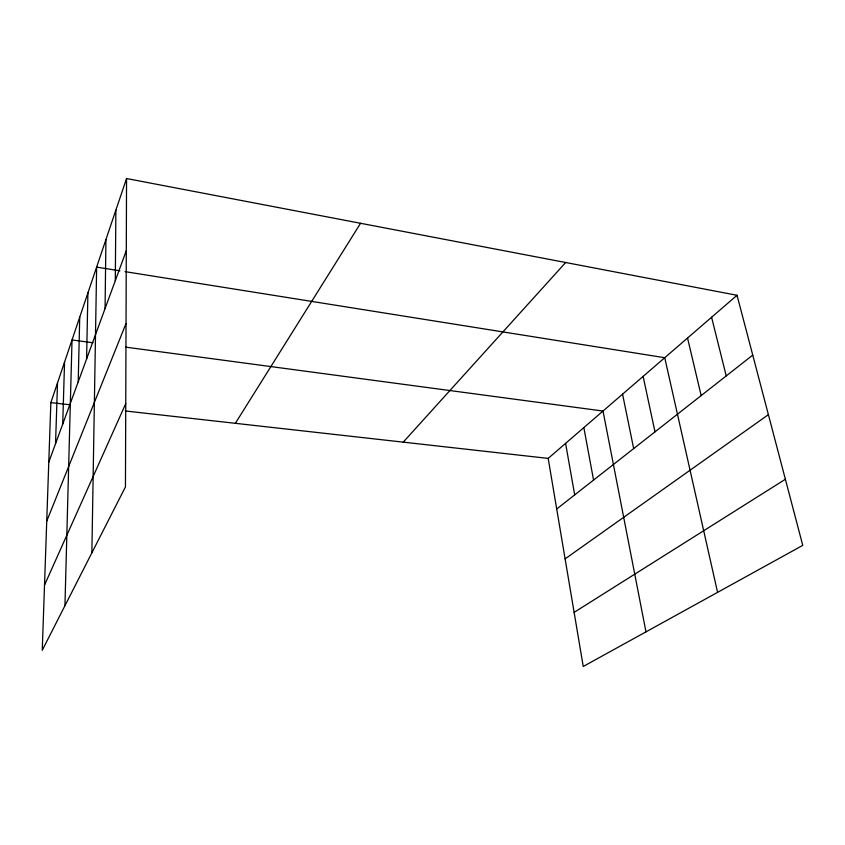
<?xml version="1.0" encoding="UTF-8"?>
<svg xmlns="http://www.w3.org/2000/svg" width="845" height="845" viewBox="0 0 845 845"><rect width="100%" height="100%" fill="white"/><g stroke="black" fill="none" stroke-linecap="round" stroke-linejoin="round"><path stroke-width="1.27" d="M126.549 178.527L125.451 486.9L42.25 650.28L50.858 402.621L126.549 178.527L737.03 295.285L802.75 545.374L583.24 666.473L548.183 458.402L737.03 295.285M115.3 280.656L115.881 210.099M105.065 308.583L105.931 239.558M91.873 552.82L96.636 267.104L119.884 270.812M86.581 359.019L87.912 292.919M78.205 381.855L79.726 317.15M64.949 605.717L72.026 339.954L92.95 342.753M62.72 424.095L64.558 362.082M55.548 443.657L57.513 382.933M48.799 462.099L126.296 250.659M46.739 521.164L126.032 323.498M44.521 585.078L125.747 403.635M235.364 423.313L360.572 223.281M403.245 442.146L565.664 262.51M556.707 509.007L752.747 355.101M565.104 558.872L768.401 414.663M574.125 612.371L785.375 479.273M50.858 402.621L70.462 404.818M125.218 410.966L548.183 458.402M125.641 347.137L603.013 411.04L645.971 631.87M125.06 271.636L664.74 357.72L717.574 592.366M711.596 317.255L726.225 375.919M687.545 338.032L701.17 395.587M643.119 376.405L654.991 431.848M622.564 394.15L633.676 448.589M583.842 427.602L593.57 480.076M565.59 443.371L574.684 494.895"/></g></svg>
